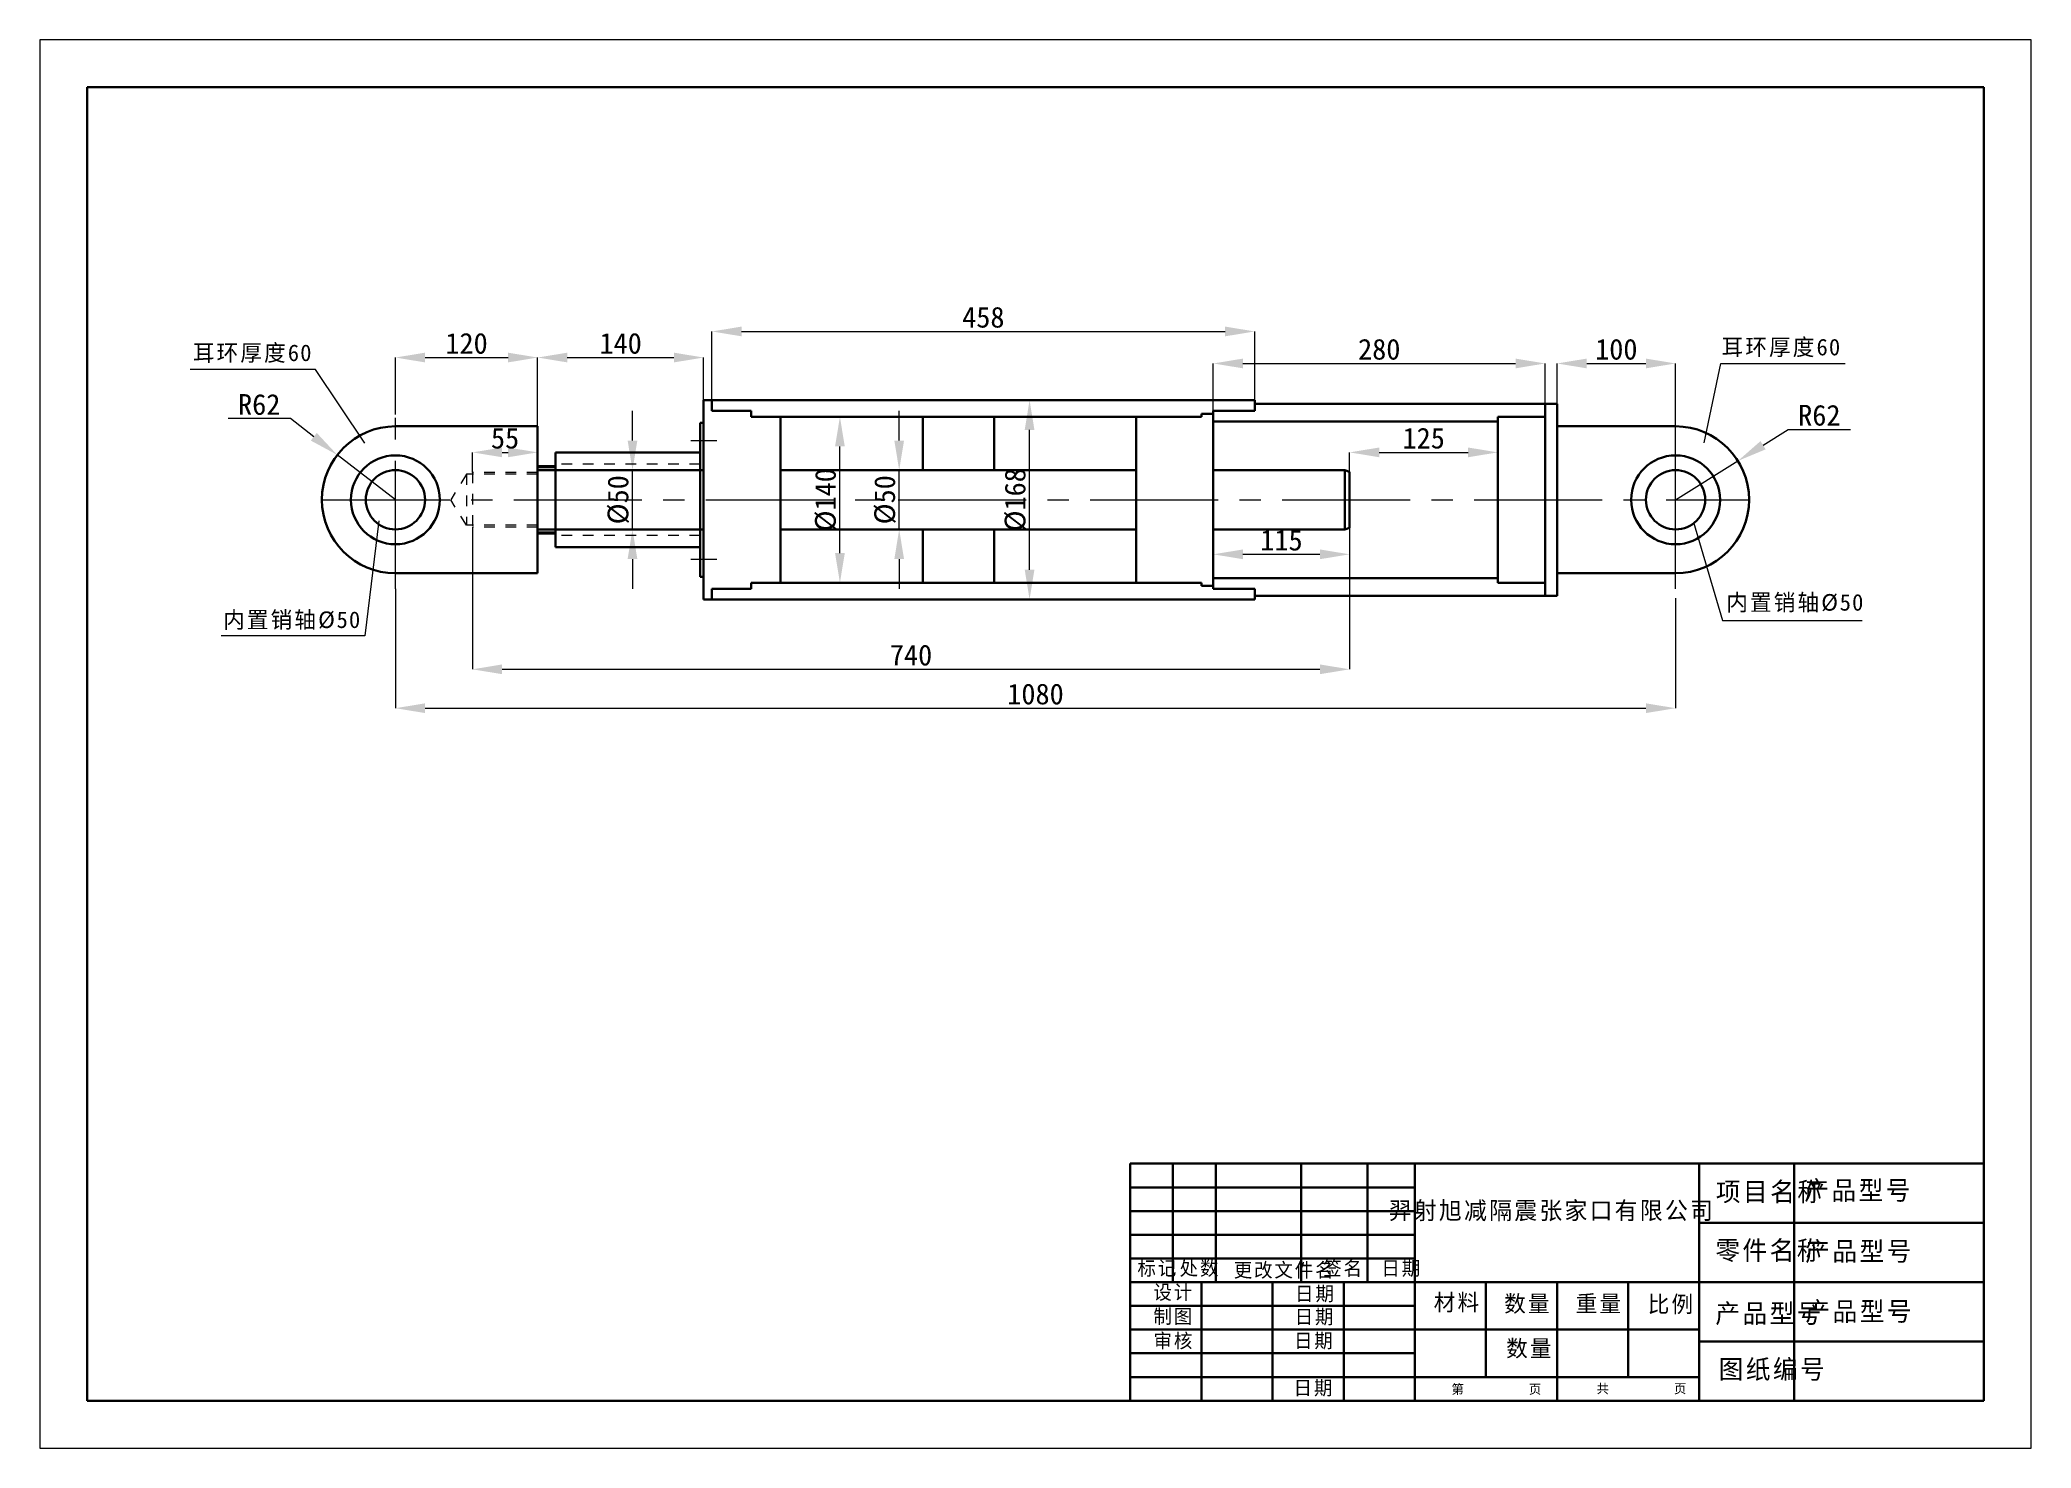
# Model space of a CAD drawing. Header units: millimetres. Extents: x -775 to 905, y -800 to 388.
import ezdxf

# ---------------------------------------------------------------- set-up
doc = ezdxf.new("R2010")
doc.units = ezdxf.units.MM
doc.linetypes.add('点画线', pattern=[162, 108, -18, 18, -18, 0, 0])
doc.linetypes.add('虚线', pattern=[18, 9, -9, 0, 0])
doc.layers.get('0').update_dxf_attribs({"lineweight": 18})
for name, color, linetype, lineweight in [('中心线层', 1, '点画线', 18), ('尺寸线层', 3, 'Continuous', 18), ('粗实线层', 7, 'Continuous', 35), ('细实线层', 7, 'Continuous', 18), ('虚线层', 6, '虚线', 18)]:
    doc.layers.add(name, color=color, linetype=linetype, lineweight=lineweight)
doc.dimstyles.new('CUSTOM_DIMSTYLE', dxfattribs={"dimscale": 5, "dimtxt": 3.5, "dimasz": 5, "dimexe": 1.25, "dimexo": 0, "dimtad": 1, "dimdsep": 46, "dimtxsty": 'Standard', "dimcen": 2.5, "dimdle": 10, "dimclrd": 3, "dimadec": 3, "dimazin": 3, "dimtfac": 1, "dimtmove": 0, "dimatfit": 3, "dimfxl": 1, "dimtolj": 1, "dimarcsym": 0})

# ---------------------------------------------------------------- blocks, each defined once
blk = doc.blocks.new('$CAXA_FRAME_13B17AC1$')
at = {"layer": '粗实线层'}
for p, q in [((-800, 554), (-800, -554)), ((800, 554), (-800, 554)), ((800, -554), (800, 554)), ((-800, -554), (800, -554))]:
    blk.add_line(p, q, dxfattribs=at)
at = {"layer": '细实线层'}
for p, q in [((840, 594), (-840, 594)), ((-840, 594), (-840, -594)), ((840, -594), (840, 594)), ((-840, -594), (840, -594))]:
    blk.add_line(p, q, dxfattribs=at)
blk = doc.blocks.new('_CLOSEDFILLED')
at = {"linetype": 'ByBlock'}
blk.add_hatch(color=0, dxfattribs=at).paths.add_polyline_path([(-1, 0.164), (0, 0), (-1, -0.164)], flags=0)
blk = doc.blocks.new('*X3')
at = {"layer": '尺寸线层', "color": 3, "lineweight": 0}
for p, q in [((-563.6, 68.5), (-616.1, 68.5)), ((-543.8, 53.2), (-563.6, 68.5)), ((-475, 0), (-524.1, 37.9))]:
    blk.add_line(p, q, dxfattribs=at)
at = {"layer": '尺寸线层', "color": 3, "xscale": 25, "yscale": 25, "rotation": 322.314}
blk.add_blockref('_CLOSEDFILLED', (-524.1, 37.9), dxfattribs=at)
at = {"layer": '尺寸线层', "insert": (-589.9, 80.3), "char_height": 17.5, "width": 70.391, "attachment_point": 5}
blk.add_mtext('R62', dxfattribs=at)
blk = doc.blocks.new('*X5')
at = {"layer": '尺寸线层', "color": 3, "lineweight": 0}
for p, q in [((678.8, 46.1), (700, 59.3)), ((700, 59.3), (752.5, 59.3)), ((605, 0), (657.6, 32.8))]:
    blk.add_line(p, q, dxfattribs=at)
at = {"layer": '尺寸线层', "color": 3, "xscale": 25, "yscale": 25, "rotation": 211.969}
blk.add_blockref('_CLOSEDFILLED', (657.6, 32.8), dxfattribs=at)
at = {"layer": '尺寸线层', "insert": (726.3, 71.2), "char_height": 17.5, "width": 70.391, "attachment_point": 5}
blk.add_mtext('R62', dxfattribs=at)
blk = doc.blocks.new('*X6')
at = {"layer": '尺寸线层'}
for p, q in [((-475, 72), (-475, 120)), ((-355, 62), (-355, 120))]:
    blk.add_line(p, q, dxfattribs=at)
at = {"layer": '尺寸线层', "color": 3, "lineweight": 0}
blk.add_line((-450, 120), (-380, 120), dxfattribs=at)
at = {"layer": '尺寸线层', "color": 3, "xscale": 25, "yscale": 25, "rotation": 180}
blk.add_blockref('_CLOSEDFILLED', (-475, 120), dxfattribs=at)
at = {"layer": '尺寸线层', "color": 3, "xscale": 25, "yscale": 25}
blk.add_blockref('_CLOSEDFILLED', (-355, 120), dxfattribs=at)
at = {"layer": '尺寸线层', "insert": (-415, 131.875), "char_height": 17.5, "width": 66.87151, "attachment_point": 5}
blk.add_mtext('120', dxfattribs=at)
blk = doc.blocks.new('*X7')
at = {"layer": '尺寸线层'}
for p, q in [((-410, 23), (-410, 40)), ((-355, 8.991), (-355, 40))]:
    blk.add_line(p, q, dxfattribs=at)
at = {"layer": '尺寸线层', "color": 3, "lineweight": 0}
blk.add_line((-385, 40), (-380, 40), dxfattribs=at)
at = {"layer": '尺寸线层', "color": 3, "xscale": 25, "yscale": 25, "rotation": 180}
blk.add_blockref('_CLOSEDFILLED', (-410, 40), dxfattribs=at)
at = {"layer": '尺寸线层', "color": 3, "xscale": 25, "yscale": 25}
blk.add_blockref('_CLOSEDFILLED', (-355, 40), dxfattribs=at)
at = {"layer": '尺寸线层', "insert": (-382.5, 51.875), "char_height": 17.5, "width": 43.99441, "attachment_point": 5}
blk.add_mtext('55', dxfattribs=at)
blk = doc.blocks.new('*X8')
at = {"layer": '尺寸线层', "color": 3, "lineweight": 0}
for p, q in [((-275, 50), (-275, 75)), ((-275, -25), (-275, 25)), ((-275, -50), (-275, -75))]:
    blk.add_line(p, q, dxfattribs=at)
at = {"layer": '尺寸线层'}
for p, q in [((-256.306, 25), (-275, 25)), ((-297, -25), (-275, -25))]:
    blk.add_line(p, q, dxfattribs=at)
at = {"layer": '尺寸线层', "color": 3, "xscale": 25, "yscale": 25}
for p, rotation in [((-275, 25), 270), ((-275, -25), 90)]:
    blk.add_blockref('_CLOSEDFILLED', p, dxfattribs=dict(at, rotation=rotation))
at = {"layer": '尺寸线层', "insert": (-286.875, 0), "char_height": 17.5, "width": 78.21229, "attachment_point": 5, "rotation": 90}
blk.add_mtext('%%C50', dxfattribs=at)
blk = doc.blocks.new('*X9')
at = {"layer": '尺寸线层'}
for p, q in [((-130, 70), (-100, 70)), ((-130, -70), (-100, -70))]:
    blk.add_line(p, q, dxfattribs=at)
at = {"layer": '尺寸线层', "color": 3, "lineweight": 0}
blk.add_line((-100, -45), (-100, 45), dxfattribs=at)
at = {"layer": '尺寸线层', "color": 3, "xscale": 25, "yscale": 25}
for p, rotation in [((-100, 70), 90), ((-100, -70), 270)]:
    blk.add_blockref('_CLOSEDFILLED', p, dxfattribs=dict(at, rotation=rotation))
at = {"layer": '尺寸线层', "insert": (-111.875, 0), "char_height": 17.5, "width": 103.24022, "attachment_point": 5, "rotation": 90}
blk.add_mtext('%%C140', dxfattribs=at)
blk = doc.blocks.new('*X10')
at = {"layer": '尺寸线层', "color": 3, "lineweight": 0}
for p, q in [((-50, 50), (-50, 75)), ((-50, -25), (-50, 25)), ((-50, -50), (-50, -75))]:
    blk.add_line(p, q, dxfattribs=at)
at = {"layer": '尺寸线层'}
for p, q in [((-30, 25), (-50, 25)), ((-30, -25), (-50, -25))]:
    blk.add_line(p, q, dxfattribs=at)
at = {"layer": '尺寸线层', "color": 3, "xscale": 25, "yscale": 25}
for p, rotation in [((-50, 25), 270), ((-50, -25), 90)]:
    blk.add_blockref('_CLOSEDFILLED', p, dxfattribs=dict(at, rotation=rotation))
at = {"layer": '尺寸线层', "insert": (-61.875, 0), "char_height": 17.5, "width": 78.21229, "attachment_point": 5, "rotation": 90}
blk.add_mtext('%%C50', dxfattribs=at)
blk = doc.blocks.new('*X11')
at = {"layer": '尺寸线层'}
for p, q in [((505, 0), (505, 115)), ((605, 0), (605, 115))]:
    blk.add_line(p, q, dxfattribs=at)
at = {"layer": '尺寸线层', "color": 3, "lineweight": 0}
blk.add_line((530, 115), (580, 115), dxfattribs=at)
at = {"layer": '尺寸线层', "color": 3, "xscale": 25, "yscale": 25, "rotation": 180}
blk.add_blockref('_CLOSEDFILLED', (505, 115), dxfattribs=at)
at = {"layer": '尺寸线层', "color": 3, "xscale": 25, "yscale": 25}
blk.add_blockref('_CLOSEDFILLED', (605, 115), dxfattribs=at)
at = {"layer": '尺寸线层', "insert": (555, 126.875), "char_height": 17.5, "width": 66.87151, "attachment_point": 5}
blk.add_mtext('100', dxfattribs=at)
blk = doc.blocks.new('*X12')
at = {"layer": '尺寸线层'}
for p, q in [((-355, 62), (-355, 120)), ((-215, 84), (-215, 120))]:
    blk.add_line(p, q, dxfattribs=at)
at = {"layer": '尺寸线层', "color": 3, "lineweight": 0}
blk.add_line((-330, 120), (-240, 120), dxfattribs=at)
at = {"layer": '尺寸线层', "color": 3, "xscale": 25, "yscale": 25, "rotation": 180}
blk.add_blockref('_CLOSEDFILLED', (-355, 120), dxfattribs=at)
at = {"layer": '尺寸线层', "color": 3, "xscale": 25, "yscale": 25}
blk.add_blockref('_CLOSEDFILLED', (-215, 120), dxfattribs=at)
at = {"layer": '尺寸线层', "insert": (-285, 131.875), "char_height": 17.5, "width": 66.87151, "attachment_point": 5}
blk.add_mtext('140', dxfattribs=at)
blk = doc.blocks.new('*X13')
at = {"layer": '尺寸线层'}
for p, q in [((-208, 84), (-208, 142)), ((250, 84), (250, 142))]:
    blk.add_line(p, q, dxfattribs=at)
at = {"layer": '尺寸线层', "color": 3, "lineweight": 0}
blk.add_line((-183, 142), (225, 142), dxfattribs=at)
at = {"layer": '尺寸线层', "color": 3, "xscale": 25, "yscale": 25, "rotation": 180}
blk.add_blockref('_CLOSEDFILLED', (-208, 142), dxfattribs=at)
at = {"layer": '尺寸线层', "color": 3, "xscale": 25, "yscale": 25}
blk.add_blockref('_CLOSEDFILLED', (250, 142), dxfattribs=at)
at = {"layer": '尺寸线层', "insert": (21, 153.875), "char_height": 17.5, "width": 70.39106, "attachment_point": 5}
blk.add_mtext('458', dxfattribs=at)
blk = doc.blocks.new('*X14')
at = {"layer": '尺寸线层'}
for p, q in [((215, 66), (215, 115)), ((495, 81), (495, 115))]:
    blk.add_line(p, q, dxfattribs=at)
at = {"layer": '尺寸线层', "color": 3, "lineweight": 0}
blk.add_line((240, 115), (470, 115), dxfattribs=at)
at = {"layer": '尺寸线层', "color": 3, "xscale": 25, "yscale": 25, "rotation": 180}
blk.add_blockref('_CLOSEDFILLED', (215, 115), dxfattribs=at)
at = {"layer": '尺寸线层', "color": 3, "xscale": 25, "yscale": 25}
blk.add_blockref('_CLOSEDFILLED', (495, 115), dxfattribs=at)
at = {"layer": '尺寸线层', "insert": (355, 126.875), "char_height": 17.5, "width": 70, "attachment_point": 5}
blk.add_mtext('280', dxfattribs=at)
blk = doc.blocks.new('*X15')
at = {"layer": '尺寸线层'}
for p, q in [((215, -30), (215, -46)), ((330, -23.544), (330, -46))]:
    blk.add_line(p, q, dxfattribs=at)
at = {"layer": '尺寸线层', "color": 3, "lineweight": 0}
blk.add_line((240, -46), (305, -46), dxfattribs=at)
at = {"layer": '尺寸线层', "color": 3, "xscale": 25, "yscale": 25, "rotation": 180}
blk.add_blockref('_CLOSEDFILLED', (215, -46), dxfattribs=at)
at = {"layer": '尺寸线层', "color": 3, "xscale": 25, "yscale": 25}
blk.add_blockref('_CLOSEDFILLED', (330, -46), dxfattribs=at)
at = {"layer": '尺寸线层', "insert": (272.5, -34.125), "char_height": 17.5, "width": 66.28492, "attachment_point": 5}
blk.add_mtext('115', dxfattribs=at)
blk = doc.blocks.new('*X16')
at = {"layer": '尺寸线层'}
for p, q in [((330, 16.923), (330, 40)), ((455, 7.171), (455, 40))]:
    blk.add_line(p, q, dxfattribs=at)
at = {"layer": '尺寸线层', "color": 3, "lineweight": 0}
blk.add_line((355, 40), (430, 40), dxfattribs=at)
at = {"layer": '尺寸线层', "color": 3, "xscale": 25, "yscale": 25, "rotation": 180}
blk.add_blockref('_CLOSEDFILLED', (330, 40), dxfattribs=at)
at = {"layer": '尺寸线层', "color": 3, "xscale": 25, "yscale": 25}
blk.add_blockref('_CLOSEDFILLED', (455, 40), dxfattribs=at)
at = {"layer": '尺寸线层', "insert": (392.5, 51.875), "char_height": 17.5, "width": 66.28492, "attachment_point": 5}
blk.add_mtext('125', dxfattribs=at)
blk = doc.blocks.new('*X17')
at = {"layer": '尺寸线层'}
for p, q in [((-410, -23), (-410, -143)), ((330, -23.544), (330, -143))]:
    blk.add_line(p, q, dxfattribs=at)
at = {"layer": '尺寸线层', "color": 3, "lineweight": 0}
blk.add_line((-385, -143), (305, -143), dxfattribs=at)
at = {"layer": '尺寸线层', "color": 3, "xscale": 25, "yscale": 25, "rotation": 180}
blk.add_blockref('_CLOSEDFILLED', (-410, -143), dxfattribs=at)
at = {"layer": '尺寸线层', "color": 3, "xscale": 25, "yscale": 25}
blk.add_blockref('_CLOSEDFILLED', (330, -143), dxfattribs=at)
at = {"layer": '尺寸线层', "insert": (-40, -131.125), "char_height": 17.5, "width": 69.41341, "attachment_point": 5}
blk.add_mtext('740', dxfattribs=at)
blk = doc.blocks.new('*X18')
at = {"layer": '尺寸线层'}
for p, q in [((-475, -75), (-475, -175.807)), ((605, -83), (605, -175.807))]:
    blk.add_line(p, q, dxfattribs=at)
at = {"layer": '尺寸线层', "color": 3, "lineweight": 0}
blk.add_line((-450, -175.807), (580, -175.807), dxfattribs=at)
at = {"layer": '尺寸线层', "color": 3, "xscale": 25, "yscale": 25, "rotation": 180}
blk.add_blockref('_CLOSEDFILLED', (-475, -175.807), dxfattribs=at)
at = {"layer": '尺寸线层', "color": 3, "xscale": 25, "yscale": 25}
blk.add_blockref('_CLOSEDFILLED', (605, -175.807), dxfattribs=at)
at = {"layer": '尺寸线层', "insert": (65, -163.932), "char_height": 17.5, "width": 91.89944, "attachment_point": 5}
blk.add_mtext('1080', dxfattribs=at)
blk = doc.blocks.new('*X19')
at = {"layer": '尺寸线层'}
for p, q in [((65, 84), (60, 84)), ((56, -84), (60, -84))]:
    blk.add_line(p, q, dxfattribs=at)
at = {"layer": '尺寸线层', "color": 3, "lineweight": 0}
blk.add_line((60, -59), (60, 59), dxfattribs=at)
at = {"layer": '尺寸线层', "color": 3, "xscale": 25, "yscale": 25}
for p, rotation in [((60, 84), 90), ((60, -84), 270)]:
    blk.add_blockref('_CLOSEDFILLED', p, dxfattribs=dict(at, rotation=rotation))
at = {"layer": '尺寸线层', "insert": (48.125, 0), "char_height": 17.5, "width": 102.84916, "attachment_point": 5, "rotation": 90}
blk.add_mtext('%%C168', dxfattribs=at)
blk = doc.blocks.new('*X20')
at = {"layer": '尺寸线层', "color": 0}
for p, q in [((0, 0), (-103.072, 0)), ((2.679, 0), (0, 0)), ((0, 0), (0, 0))]:
    blk.add_line(p, q, dxfattribs=at)
at = {"layer": '尺寸线层', "color": 0, "linetype": 'Continuous'}
blk.add_line((44.159, -62.107), (2.679, 0), dxfattribs=at)
at = {"layer": '尺寸线层', "color": 0, "insert": (-100.891, 21.027), "char_height": 14, "width": 206.32402, "attachment_point": 1}
blk.add_mtext('{\\T1.1;耳环厚度60}', dxfattribs=at)
blk = doc.blocks.new('*X21')
at = {"layer": '尺寸线层', "color": 0, "linetype": 'Continuous'}
blk.add_line((23.4, 96.935), (11.589, 0), dxfattribs=at)
at = {"layer": '尺寸线层', "color": 0}
for p, q in [((0, 0), (-109.383, 0)), ((11.589, 0), (0, 0)), ((0, 0), (0, 0))]:
    blk.add_line(p, q, dxfattribs=at)
at = {"layer": '尺寸线层', "color": 0, "insert": (-107.787, 20.586), "char_height": 14, "width": 233.97989, "attachment_point": 1}
blk.add_mtext('{\\T1.1;内置销轴%%C50}', dxfattribs=at)
blk = doc.blocks.new('*X22')
at = {"layer": '尺寸线层', "color": 0, "linetype": 'Continuous'}
blk.add_line((-22.182, -66.953), (-8.191, 0), dxfattribs=at)
at = {"layer": '尺寸线层', "color": 0}
for p, q in [((-8.191, 0), (0, 0)), ((0, 0), (96.62, 0)), ((0, 0), (0, 0))]:
    blk.add_line(p, q, dxfattribs=at)
at = {"layer": '尺寸线层', "color": 0, "insert": (-7.614, 20.834), "char_height": 14, "width": 206.32402, "attachment_point": 1}
blk.add_mtext('{\\T1.1;耳环厚度60}', dxfattribs=at)
blk = doc.blocks.new('*X23')
at = {"layer": '尺寸线层', "color": 0, "linetype": 'Continuous'}
blk.add_line((-31.406, 82.942), (-6.927, 0), dxfattribs=at)
at = {"layer": '尺寸线层', "color": 0}
for p, q in [((-6.927, 0), (0, 0)), ((0, 0), (110.942, 0)), ((0, 0), (0, 0))]:
    blk.add_line(p, q, dxfattribs=at)
at = {"layer": '尺寸线层', "color": 0, "insert": (-3.629, 22.175), "char_height": 14, "width": 233.97989, "attachment_point": 1}
blk.add_mtext('{\\T1.1;内置销轴%%C50}', dxfattribs=at)
blk = doc.blocks.new('表格')
at = {"layer": '粗实线层'}
for p, q in [((-720, 200), (0, 200)), ((-720, 0), (-720, 200)), ((-684, 100), (-684, 200)), ((-648, 100), (-648, 200)), ((-576, 100), (-576, 200)), ((-520, 100), (-520, 200)), ((-480, 0), (-480, 200)), ((-240, 0), (-240, 200)), ((-160, 0), (-160, 200)), ((0, 200), (0, 0)), ((-480, 180), (-720, 180)), ((-480, 160), (-720, 160)), ((-480, 140), (-720, 140)), ((0, 150), (-240, 150)), ((-480, 120), (-720, 120)), ((-240, 100), (-720, 100)), ((-660, 0), (-660, 100)), ((-600, 0), (-600, 100)), ((-540, 0), (-540, 100)), ((-420, 20), (-420, 100)), ((-360, 0), (-360, 100)), ((-300, 20), (-300, 100)), ((0, 100), (-240, 100)), ((-480, 80), (-720, 80)), ((-240, 60), (-720, 60)), ((-480, 40), (-720, 40)), ((0, 50), (-240, 50)), ((-720, 20), (-240, 20)), ((0, 0), (-720, 0))]:
    blk.add_line(p, q, dxfattribs=at)
at = {"layer": '粗实线层', "color": 0, "attachment_point": 1}
for s, insert, char_height, width in [('{\\T1.1;项目名称}', (-225.986, 184.318), 16, 185.09944), ('{\\T1.1;产品型号}', (-151.34, 185.49), 16, 185.27821), ('{\\T1.1;零件名称}', (-226.417, 134.845), 16, 185.63575), ('{\\T1.1;产品型号}', (-150.589, 134.089), 16, 185.27821), ('{\\T1.1;标记}', (-713.98, 117.822), 12, 67.28045), ('{\\T1.1;处数}', (-678.441, 117.822), 12, 66.87821), ('{\\T1.1;更改文件名}', (-632.75, 116.287), 12, 172.31732), ('{\\T1.1;签名}', (-557.294, 117.822), 12, 64.59888), ('{\\T1.1;日期}', (-508.221, 117.822), 12, 60.84469), ('{\\T1.1;设计}', (-700.541, 97.514), 12, 67.01229), ('{\\T1.1;日期}', (-580.981, 96.31), 12, 60.84469), ('{\\T1.1;材料}', (-464, 90.01), 14, 79.11955), ('{\\T1.1;数量}', (-404.579, 88.935), 14, 78.65028), ('{\\T1.1;重量}', (-344.252, 88.935), 14, 78.8067), ('{\\T1.1;比例}', (-283.467, 88.487), 14, 72.86257), ('{\\T1.1;产品型号}', (-226.417, 81.686), 16, 185.27821), ('{\\T1.1;产品型号}', (-150.412, 83.423), 16, 185.27821), ('{\\T1.1;制图}', (-700.541, 77.206), 12, 65.93966), ('{\\T1.1;日期}', (-581.38, 76.896), 12, 60.84469), ('{\\T1.1;审核}', (-700.461, 56.599), 12, 65.26927), ('{\\T1.1;日期}', (-581.977, 56.696), 12, 60.84469), ('{\\T1.1;数量}', (-402.926, 51.21), 14, 78.65028), ('{\\T1.1;图纸编号}', (-223.606, 34.559), 16, 180.80894), ('{\\T1.1;日期}', (-582.276, 16.926), 12, 60.84469), ('{\\T1.1;第         页}', (-449.047, 13.806), 8, 157.31844), ('{\\T1.1;共         页}', (-326.638, 14.229), 8, 157.40782)]:
    blk.add_mtext(s, dxfattribs=dict(at, insert=insert, char_height=char_height, width=width))
at = {"layer": '粗实线层', "color": 7, "insert": (-502.006, 167.914), "char_height": 14.815, "width": 568.69736, "attachment_point": 1}
blk.add_mtext('{\\T1.1;羿射旭减隔震张家口有限公司}', dxfattribs=at)
blk = doc.blocks.new('防尘罩_1')
at = {"layer": '中心线层'}
for p, q in [((-10.833, 50), (11.261, 50)), ((-10.833, -50), (11.261, -50))]:
    blk.add_line(p, q, dxfattribs=at)
at = {"layer": '粗实线层', "color": 2}
for p, q in [((0, 65), (-3, 65)), ((-3, 65), (-3, -65)), ((0, -65), (0, 65)), ((-125, -40), (-125, 40)), ((-125, 40), (-3, 40)), ((-125, 28.5), (-140, 28.5)), ((-125, 27.5), (-140, 27.5)), ((-125, -27.5), (-140, -27.5)), ((-125, -28.5), (-140, -28.5)), ((-125, -40), (-3, -40)), ((-3, -65), (0, -65))]:
    blk.add_line(p, q, dxfattribs=at)
at = {"layer": '虚线层'}
for p, q in [((-3, 30), (-125, 30)), ((-3, -30), (-125, -30))]:
    blk.add_line(p, q, dxfattribs=at)

msp = doc.modelspace()

# ---------------------------------------------------------------- linework, layer by layer
at = {"layer": '中心线层'}
for p, q in [((-475, -75), (-475, 75)), ((605, -75), (605, 75)), ((-537, 0), (667, 0))]:
    msp.add_line(p, q, dxfattribs=at)
at = {"layer": '粗实线层'}
for p, q in [((-215, 84), (-215, -84)), ((-215, 84), (250, 84)), ((-208, 84), (-208, 75)), ((250, 75), (250, 84)), ((-175, 75), (-208, 75)), ((-175, 75), (-175, 70)), ((-175, 70), (205, 70)), ((-150, 70), (-150, -70)), ((-30, 70), (-30, 25)), ((30, 70), (30, 25)), ((150, 70), (150, -70)), ((205, 72.5), (205, 70)), ((215, 72.5), (205, 72.5)), ((215, -75), (215, 75)), ((215, 75), (250, 75)), ((250, 81), (505, 81)), ((455, 70), (455, -70)), ((455, 70), (495, 70)), ((495, 81), (495, -81)), ((505, 81), (505, -81)), ((-475, 62), (-355, 62)), ((-355, 62), (-355, -62)), ((215, 66), (455, 66)), ((605, 62), (505, 62)), ((-355, 25), (-215, 25)), ((-150, 25), (150, 25)), ((215, 25), (326, 25)), ((326, 25), (326, -25)), ((326, 25), (330, 23.544)), ((330, 23.544), (330, -23.544)), ((-355, -25), (-215, -25)), ((-150, -25), (150, -25)), ((-30, -25), (-30, -70)), ((30, -25), (30, -70)), ((215, -25), (326, -25)), ((326, -25), (330, -23.544)), ((-475, -62), (-355, -62)), ((215, -66), (455, -66)), ((605, -62), (505, -62)), ((-215, -84), (250, -84)), ((-175, -75), (-208, -75)), ((-208, -84), (-208, -75)), ((-175, -75), (-175, -70)), ((-175, -70), (205, -70)), ((205, -72.5), (205, -70)), ((215, -72.5), (205, -72.5)), ((215, -75), (250, -75)), ((250, -75), (250, -84)), ((250, -81), (505, -81)), ((455, -70), (495, -70))]:
    msp.add_line(p, q, dxfattribs=at)
for centre, radius in [((-475, 0), 37.5), ((605, 0), 37.5), ((-475, 0), 25), ((605, 0), 25)]:
    msp.add_circle(centre, radius, dxfattribs=at)
for centre, start, end in [((-475, 0), 90, 270), ((605, 0), 270, 90)]:
    msp.add_arc(centre, 62, start, end, dxfattribs=at)
at = {"layer": '虚线层'}
for p, q in [((-415, 21.5), (-428.278, 0)), ((-355, 21.5), (-415, 21.5)), ((-415, 21.5), (-415, -21.5)), ((-355, 23), (-410, 23)), ((-410, 23), (-410, -23)), ((-415, -21.5), (-428.278, 0)), ((-355, -21.5), (-415, -21.5)), ((-355, -23), (-410, -23))]:
    msp.add_line(p, q, dxfattribs=at)

# ---------------------------------------------------------------- block references
for name, p in [('防尘罩_1', (-215, 0)), ('表格', (865, -760))]:
    msp.add_blockref(name, p)
at = {"layer": '尺寸线层'}
for name, p in [('*X22', (651.425, 114.996)), ('*X20', (-545, 110)), ('*X21', (-512.524, -114.743)), ('*X23', (651.425, -101.683))]:
    msp.add_blockref(name, p, dxfattribs=at)
at = {"layer": '粗实线层'}
msp.add_blockref('$CAXA_FRAME_13B17AC1$', (65, -206), dxfattribs=at)

# ---------------------------------------------------------------- dimensions: what is measured, and where the dimension line sits
at = {"layer": '尺寸线层'}
for base, p1, p2, picture, middle in [((250, 142), (-208, 84), (250, 84), '*X13', (21, 153.875)), ((-355, 120), (-475, 72), (-355, 62), '*X6', (-415, 131.875)), ((-215, 120), (-355, 62), (-215, 84), '*X12', (-285, 131.875)), ((495, 115), (215, 66), (495, 81), '*X14', (355, 126.875)), ((605, 115), (505, 0), (605, 0), '*X11', (555, 126.875)), ((-355, 40), (-410, 23), (-355, 8.991), '*X7', (-382.5, 51.875)), ((455, 40), (330, 16.923), (455, 7.171), '*X16', (392.5, 51.875)), ((330, -143), (-410, -23), (330, -23.544), '*X17', (-40, -131.125)), ((330, -46), (215, -30), (330, -23.544), '*X15', (272.5, -34.125)), ((605, -175.807), (-475, -75), (605, -83), '*X18', (65, -163.932))]:
    dim = msp.add_linear_dim(base=base, p1=p1, p2=p2, dimstyle='CUSTOM_DIMSTYLE', override={"dimsah": 1}, dxfattribs=at)
    dim.commit()
    dim.dimension.update_dxf_attribs({"geometry": picture, "text_midpoint": middle})
for center, mpoint, picture, middle in [((-475, 0), (-524.065, 37.903), '*X3', (-589.884, 68.469)), ((605, 0), (657.597, 32.827), '*X5', (726.263, 59.3))]:
    dim = msp.add_radius_dim(center=center, mpoint=mpoint, dimstyle='CUSTOM_DIMSTYLE', override={"dimtoh": 1, "dimpost": 'R<>', "dimsah": 1}, dxfattribs=at)
    dim.commit()
    dim.dimension.update_dxf_attribs({"geometry": picture, "text_midpoint": middle, "dimtype": 164})
for base, p1, p2, text, picture, middle in [((60, 84), (56, -84), (65, 84), '%%C168', '*X19', (48.125, 0)), ((-275, 25), (-297, -25), (-256.306, 25), '%%C50', '*X8', (-286.875, 0)), ((-100, 70), (-130, -70), (-130, 70), '%%C140', '*X9', (-111.875, 0)), ((-50, 25), (-30, -25), (-30, 25), '%%C50', '*X10', (-61.875, 0))]:
    dim = msp.add_linear_dim(base=base, p1=p1, p2=p2, angle=90, text=text, dimstyle='CUSTOM_DIMSTYLE', override={"dimsah": 1}, dxfattribs=at)
    dim.commit()
    dim.dimension.update_dxf_attribs({"geometry": picture, "text_midpoint": middle})

doc.saveas('drawing.dxf')
